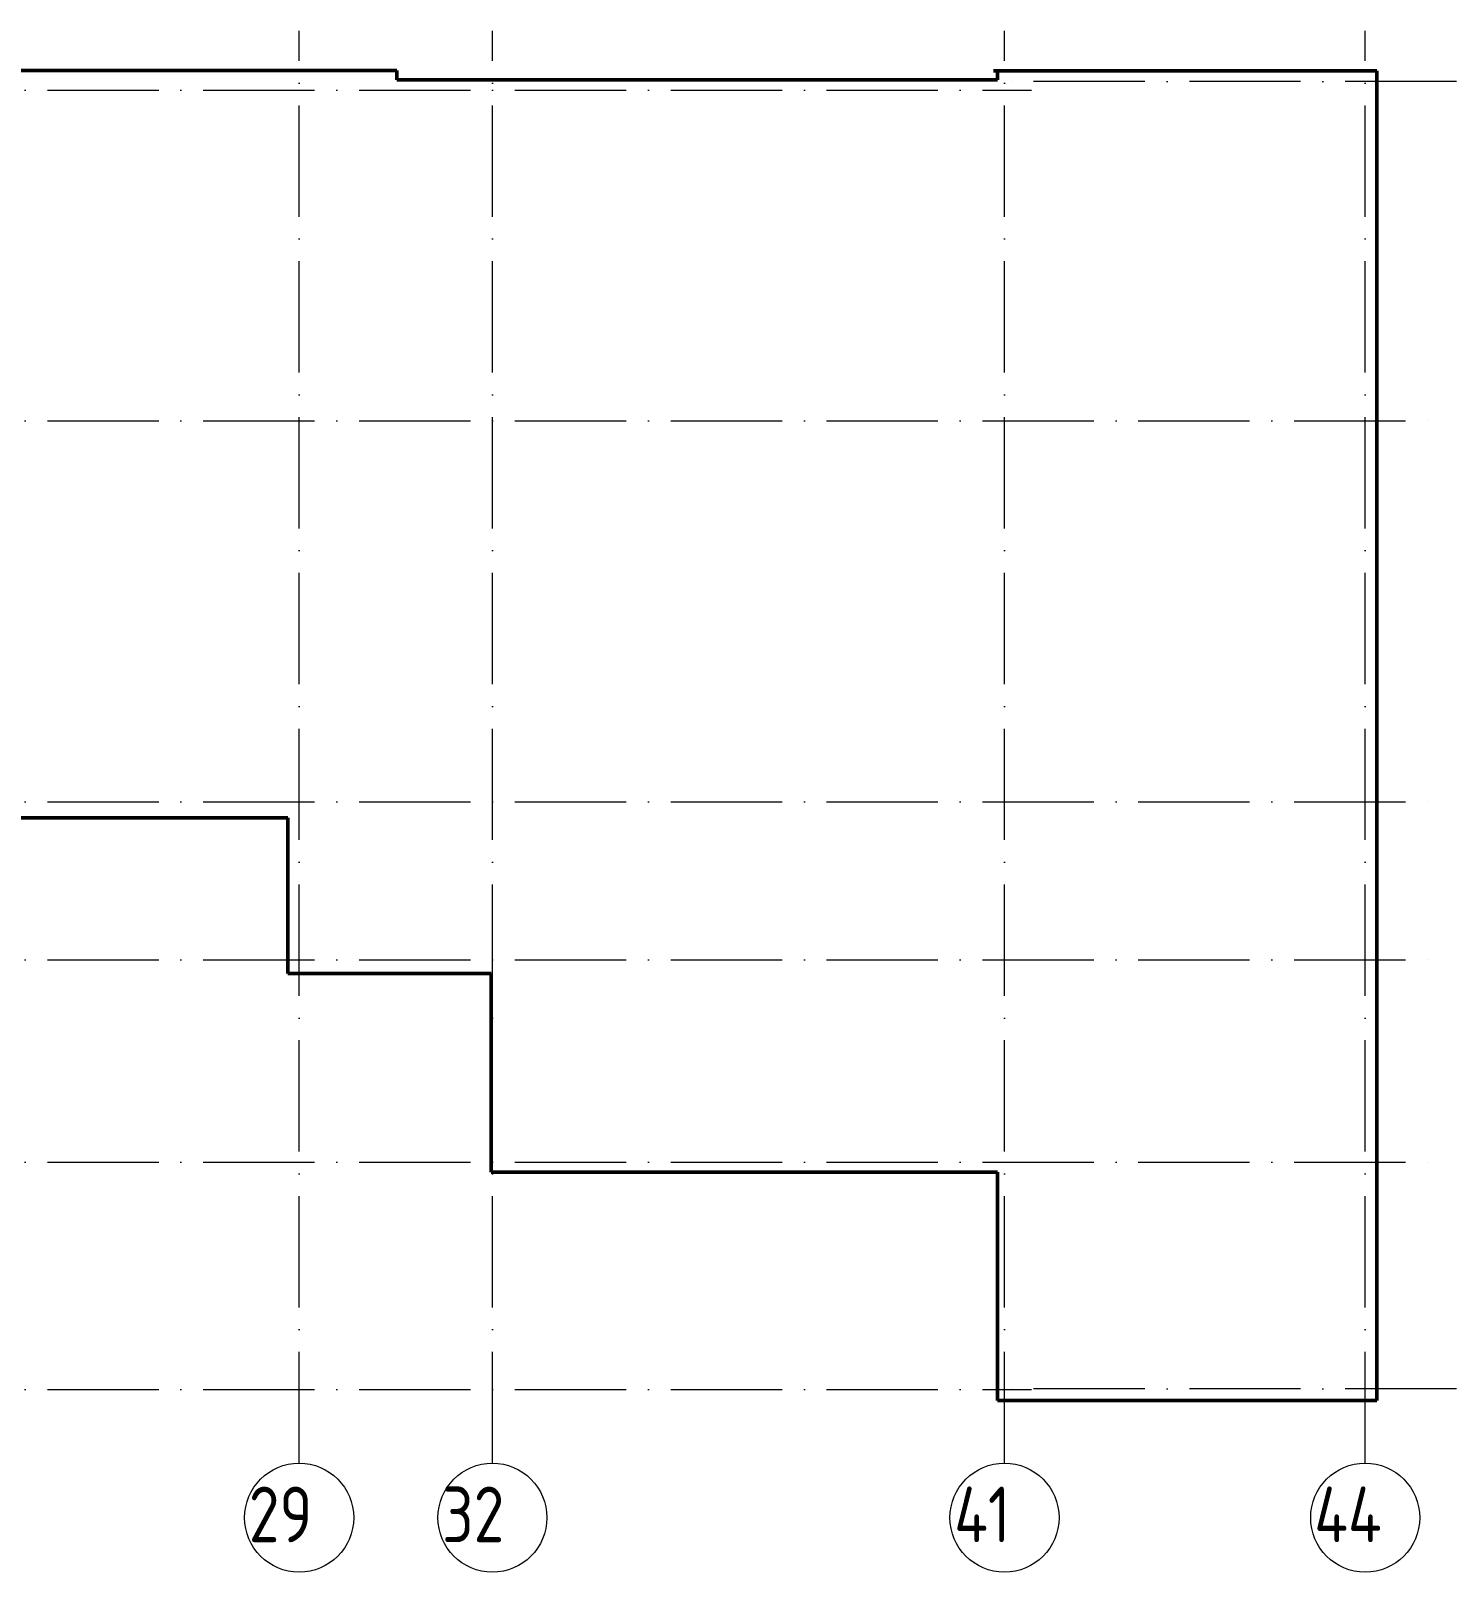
# Model space of a CAD drawing. Header units: millimetres. Extents: x -592259 to 288321, y -552984 to 293768.
# Drawn here: x 174245 to 238038, y 224344 to 293595 of the extents above; entities that cross this region are included whole.
import ezdxf

# ---------------------------------------------------------------- set-up
doc = ezdxf.new("R2010")
doc.units = ezdxf.units.MM
doc.linetypes.add('50_200_ШТРИХ_1Т_ш5_п1_п1_', pattern=[7000, 5000, -1000, 0, -1000])
doc.layers.add('A-DETL-____-OTLN', color=250, linetype='Continuous', lineweight=5)
doc.layers.add('G-____-____-TEXT', color=250, linetype='Continuous', lineweight=9)
doc.styles.add('ISOCPEUR_I_1', font='ГОСТ тип А.ttf', dxfattribs={"height": 2500})

msp = doc.modelspace()

# ---------------------------------------------------------------- linework, layer by layer
at = {"layer": 'A-DETL-____-OTLN', "linetype": '50_200_ШТРИХ_1Т_ш5_п1_п1_'}
for p, q in [((186296.6383, 229241.2425), (186296.6383, 293594.6156)), ((194976.6383, 229241.2425), (194976.6383, 293594.6156)), ((217976.6383, 229241.2425), (217976.6383, 293594.6156)), ((234176.6383, 229241.2425), (234176.6383, 293594.6156)), ((76985.0461, 290923.7275), (219185.0461, 290923.7275)), ((238278.0132, 291319.8719), (217478.0132, 291319.8719)), ((76985.0461, 276078.7275), (237985.0461, 276078.7275)), ((76985.0461, 258958.7275), (237985.0461, 258958.7275)), ((76985.0461, 251858.7275), (237985.0461, 251858.7275)), ((76985.0461, 242758.7275), (237985.0461, 242758.7275)), ((76985.0461, 232558.7275), (219185.0461, 232558.7275)), ((238278.0132, 232579.8719), (217478.0132, 232579.8719))]:
    msp.add_line(p, q, dxfattribs=at)
at = {"layer": 'A-DETL-____-OTLN', "lineweight": 50}
for p, q in [((158942.7348, 291806.9076), (190682.7348, 291806.9076)), ((190682.7348, 291806.9076), (190682.7348, 291393.8271)), ((217478.0132, 291794.5333), (234700.6953, 291794.5333)), ((217660.6953, 291794.5333), (234700.6953, 291794.5333)), ((217660.6953, 291393.8271), (217660.6953, 291794.5333)), ((234700.6953, 291794.5333), (234700.6953, 232054.5333)), ((234700.6953, 291794.5333), (234700.6953, 232054.5333)), ((190682.7348, 291393.8271), (217660.6953, 291393.8271)), ((150210.559, 258240.9643), (185782.54, 258240.9643)), ((185782.54, 258240.9643), (185782.54, 251240.7463)), ((185782.54, 251240.7463), (194926.7331, 251240.7463)), ((194926.7331, 251240.7463), (194926.7331, 242311.936)), ((194926.7331, 242311.936), (217660.6953, 242311.936)), ((217660.6953, 232054.5333), (217660.6953, 242311.936)), ((234700.6953, 232054.5333), (217660.6953, 232054.5333)), ((234700.6953, 232054.5333), (217660.6953, 232054.5333))]:
    msp.add_line(p, q, dxfattribs=at)
at = {"layer": 'A-DETL-____-OTLN'}
for centre in [(186296.6383, 226792.7829), (194976.6383, 226792.7829), (217976.6383, 226792.7829), (234176.6383, 226792.7829)]:
    msp.add_circle(centre, 2448.4596, dxfattribs=at)

# ---------------------------------------------------------------- texts
at = {"layer": 'G-____-____-TEXT', "color": 7, "char_height": 2500, "attachment_point": 1, "style": 'ISOCPEUR_I_1'}
for s, insert, width in [('29', (184035.3394, 228188.8673), 4489.45), ('32', (192715.3394, 228188.8673), 4489.45), ('41', (215715.3394, 228188.8673), 4088.60625), ('44', (231886.4392, 228188.8673), 4970.4625)]:
    msp.add_mtext(s, dxfattribs=dict(at, insert=insert, width=width))

doc.saveas('drawing.dxf')
